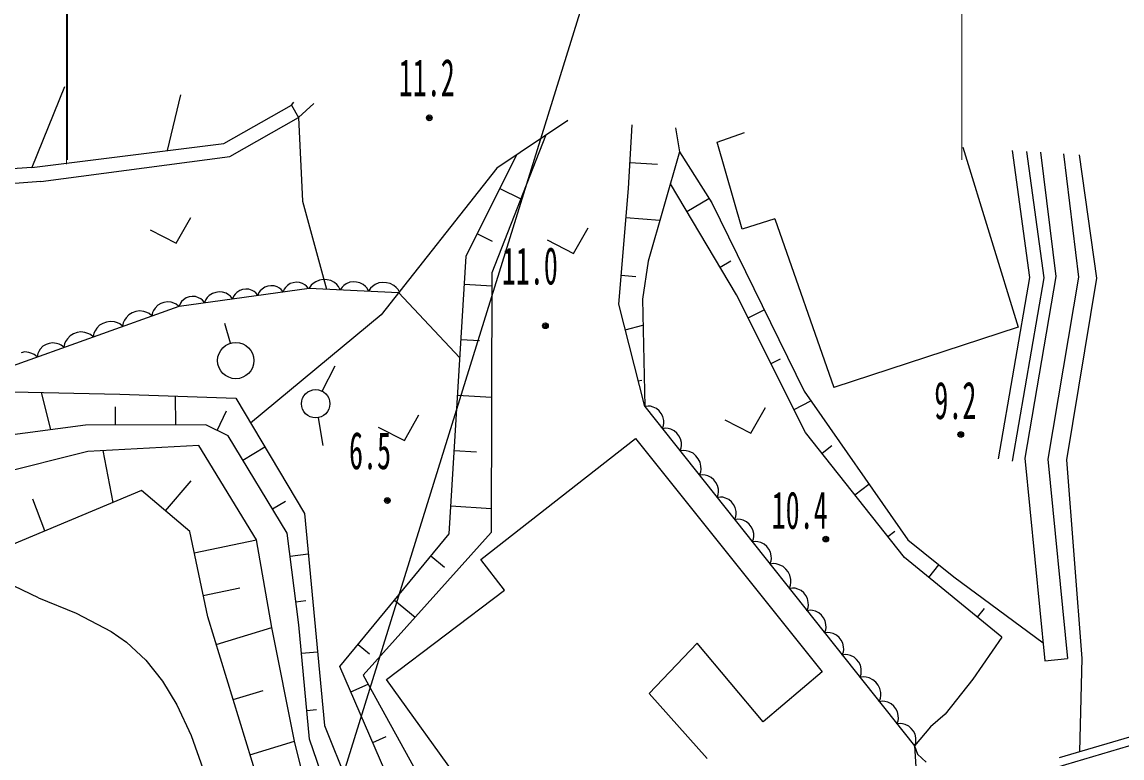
# Model space of a CAD drawing. Units: millimetres, scale not verified. Extents: x 40000 to 680000, y 20000 to 380000.
# Drawn here: x 127310 to 166106, y 299985 to 325955 of the extents above; entities that cross this region are included whole.
import ezdxf
from ezdxf.enums import TextEntityAlignment as Align

# ---------------------------------------------------------------- set-up
doc = ezdxf.new("R2010")
doc.units = ezdxf.units.MM
doc.header["$LTSCALE"] = 1000
for name, color, linetype, lineweight in [('M-BGD', 7, 'Continuous', 25), ('M-STR-HTXT', 7, 'Continuous', 13), ('M-STR-STRC', 7, 'Continuous', 25)]:
    doc.layers.add(name, color=color, linetype=linetype, lineweight=lineweight)
doc.styles.add('ＭＳ ゴシック', font='')
doc.styles.get('ＭＳ ゴシック').set_extended_font_data('MS Gothic')

msp = doc.modelspace()

# ---------------------------------------------------------------- linework, layer by layer
at = {"layer": 'M-BGD'}
for p, q in [((128810, 323663), (127656, 320826)), ((132900, 323389), (132432, 321415)), ((134432, 321662), (136816, 323020)), ((136816, 323020), (136893, 323122)), ((136816, 323020), (137063, 322586)), ((137604, 323074), (137063, 322586)), ((134642, 321206), (137063, 322586)), ((137063, 322586), (137207, 319630)), ((146564, 322474), (144060, 320793)), ((146541, 322459), (146551, 322475)), ((148697, 320079), (148834, 322322)), ((150363, 322220), (150502, 321368)), ((151824, 321720), (152788, 322057)), ((127657, 320826), (134432, 321662)), ((145768, 321940), (143881, 317103)), ((152708, 318643), (151824, 321720)), ((142974, 317688), (144749, 321256)), ((150502, 321368), (149390, 317516)), ((150502, 321368), (151635, 319568)), ((160488, 321541), (162447, 315183)), ((162853, 316936), (162242, 321424)), ((163359, 316927), (162752, 321390)), ((163226, 321358), (163767, 316971)), ((164039, 321303), (164576, 316953)), ((164599, 321266), (165211, 316913)), ((127979, 320321), (134642, 321206)), ((148753, 320997), (149721, 320938)), ((127657, 320826), (122661, 320448)), ((144060, 320793), (139979, 315627)), ((127979, 320321), (122705, 319947)), ((144163, 320078), (144899, 319712)), ((148356, 315995), (148697, 320079)), ((152514, 316325), (150178, 320245)), ((150762, 319265), (151535, 319726)), ((137207, 319630), (138053, 316530)), ((151635, 319568), (154891, 312930)), ((132752, 318147), (133265, 319052)), ((148612, 319058), (149806, 318958)), ((153859, 319005), (152708, 318643)), ((153859, 319005), (155943, 313056)), ((131828, 318622), (132752, 318147)), ((146762, 317792), (147275, 318696)), ((143371, 318485), (143898, 318222)), ((145838, 318267), (146762, 317792)), ((142376, 307898), (142974, 317688)), ((149390, 317516), (149191, 316175)), ((151930, 317305), (152308, 317531)), ((143881, 317103), (143858, 307942)), ((148441, 317016), (148960, 316973)), ((163767, 316971), (162679, 310562)), ((135879, 316601), (135779, 316533)), ((135984, 316634), (135879, 316601)), ((136091, 316648), (135984, 316634)), ((136200, 316645), (136091, 316648)), ((136315, 316606), (136200, 316645)), ((136393, 316563), (136315, 316606)), ((136607, 316592), (136561, 316531)), ((136671, 316655), (136607, 316592)), ((136771, 316723), (136671, 316655)), ((136875, 316756), (136771, 316723)), ((136982, 316770), (136875, 316756)), ((137092, 316767), (136982, 316770)), ((137206, 316728), (137092, 316767)), ((137285, 316685), (137206, 316728)), ((137346, 316639), (137285, 316685)), ((137411, 316557), (137346, 316639)), ((137508, 316667), (137436, 316560)), ((137577, 316729), (137508, 316667)), ((137668, 316791), (137577, 316729)), ((137803, 316850), (137668, 316791)), ((137936, 316866), (137803, 316850)), ((138068, 316859), (137936, 316866)), ((138198, 316831), (138068, 316859)), ((138327, 316759), (138198, 316831)), ((138412, 316688), (138327, 316759)), ((138474, 316619), (138412, 316688)), ((138535, 316506), (138474, 316619)), ((138600, 316603), (138535, 316506)), ((138663, 316660), (138600, 316603)), ((138745, 316716), (138663, 316660)), ((138868, 316770), (138745, 316716)), ((138989, 316784), (138868, 316770)), ((139109, 316778), (138989, 316784)), ((139228, 316752), (139109, 316778)), ((139345, 316687), (139228, 316752)), ((139422, 316623), (139345, 316687)), ((139479, 316560), (139422, 316623)), ((139674, 316626), (139605, 316564)), ((139765, 316688), (139674, 316626)), ((139900, 316747), (139765, 316688)), ((140033, 316763), (139900, 316747)), ((140165, 316756), (140033, 316763)), ((140296, 316728), (140165, 316756)), ((140425, 316655), (140296, 316728)), ((140509, 316585), (140425, 316655)), ((140572, 316516), (140509, 316585)), ((142914, 316709), (143880, 316650)), ((161749, 310541), (162853, 316936)), ((162242, 310456), (163359, 316927)), ((164576, 316953), (163485, 310534)), ((165211, 316913), (164147, 310502)), ((132854, 315933), (137436, 316560)), ((133105, 316221), (133005, 316153)), ((133210, 316254), (133105, 316221)), ((133317, 316268), (133210, 316254)), ((133426, 316265), (133317, 316268)), ((133540, 316226), (133426, 316265)), ((133619, 316183), (133540, 316226)), ((133843, 316230), (133791, 316162)), ((133914, 316300), (133843, 316230)), ((134025, 316376), (133914, 316300)), ((134141, 316412), (134025, 316376)), ((134260, 316428), (134141, 316412)), ((134381, 316424), (134260, 316428)), ((134508, 316381), (134381, 316424)), ((134596, 316333), (134508, 316381)), ((134663, 316281), (134596, 316333)), ((134736, 316190), (134663, 316281)), ((134778, 316287), (134736, 316190)), ((134824, 316348), (134778, 316287)), ((134888, 316411), (134824, 316348)), ((134988, 316479), (134888, 316411)), ((135092, 316512), (134988, 316479)), ((135199, 316526), (135092, 316512)), ((135308, 316523), (135199, 316526)), ((135423, 316484), (135308, 316523)), ((135501, 316440), (135423, 316484)), ((135562, 316394), (135501, 316440)), ((135628, 316312), (135562, 316394)), ((135669, 316409), (135628, 316312)), ((135716, 316470), (135669, 316409)), ((135779, 316533), (135716, 316470)), ((136454, 316516), (136393, 316563)), ((136520, 316435), (136454, 316516)), ((136561, 316531), (136520, 316435)), ((137436, 316560), (140593, 316405)), ((139534, 316457), (139479, 316560)), ((139605, 316564), (139534, 316457)), ((140632, 316403), (140572, 316516)), ((140593, 316405), (142755, 314106)), ((154947, 311476), (152514, 316325)), ((126808, 313769), (132854, 315933)), ((132006, 315863), (131951, 315779)), ((132099, 315960), (132006, 315863)), ((132205, 316019), (132099, 315960)), ((132318, 316059), (132205, 316019)), ((132438, 316081), (132318, 316059)), ((132571, 316065), (132438, 316081)), ((132667, 316035), (132571, 316065)), ((132743, 315999), (132667, 316035)), ((132834, 315925), (132743, 315999)), ((132895, 316029), (132854, 315933)), ((132941, 316090), (132895, 316029)), ((133005, 316153), (132941, 316090)), ((133680, 316137), (133619, 316183)), ((133746, 316055), (133680, 316137)), ((133791, 316162), (133746, 316055)), ((149274, 312388), (148356, 315995)), ((149191, 316175), (149274, 312388)), ((152919, 315517), (153483, 315800)), ((130921, 315428), (130881, 315344)), ((130982, 315520), (130921, 315428)), ((131084, 315626), (130982, 315520)), ((131201, 315691), (131084, 315626)), ((131325, 315736), (131201, 315691)), ((131457, 315760), (131325, 315736)), ((131603, 315742), (131457, 315760)), ((131708, 315710), (131603, 315742)), ((131793, 315670), (131708, 315710)), ((131892, 315588), (131793, 315670)), ((131915, 315703), (131892, 315588)), ((131951, 315779), (131915, 315703)), ((139979, 315627), (135374, 311803)), ((129886, 315057), (129846, 314973)), ((129946, 315149), (129886, 315057)), ((130048, 315256), (129946, 315149)), ((130165, 315321), (130048, 315256)), ((130289, 315365), (130165, 315321)), ((130421, 315389), (130289, 315365)), ((130568, 315371), (130421, 315389)), ((130673, 315339), (130568, 315371)), ((130757, 315299), (130673, 315339)), ((130856, 315218), (130757, 315299)), ((130881, 315344), (130856, 315218)), ((134666, 314621), (134460, 315311)), ((148585, 315093), (149211, 315253)), ((162447, 315183), (155943, 313056)), ((128389, 314632), (128270, 314611)), ((128522, 314616), (128389, 314632)), ((128850, 314686), (128810, 314602)), ((128911, 314778), (128850, 314686)), ((129012, 314885), (128911, 314778)), ((129129, 314950), (129012, 314885)), ((129254, 314995), (129129, 314950)), ((129385, 315018), (129254, 314995)), ((129532, 315001), (129385, 315018)), ((129637, 314968), (129532, 315001)), ((129721, 314928), (129637, 314968)), ((129821, 314847), (129721, 314928)), ((129846, 314973), (129821, 314847)), ((142795, 314751), (143443, 314711)), ((127408, 314311), (127276, 314287)), ((127555, 314293), (127408, 314311)), ((127660, 314261), (127555, 314293)), ((127744, 314221), (127660, 314261)), ((127866, 314254), (127843, 314139)), ((127902, 314330), (127866, 314254)), ((127957, 314414), (127902, 314330)), ((128050, 314511), (127957, 314414)), ((128157, 314570), (128050, 314511)), ((128270, 314611), (128157, 314570)), ((128618, 314587), (128522, 314616)), ((128695, 314550), (128618, 314587)), ((128785, 314476), (128695, 314550)), ((128810, 314602), (128785, 314476)), ((127843, 314139), (127744, 314221)), ((153730, 313901), (154060, 314066)), ((137897, 312929), (138356, 313818)), ((149045, 313290), (149170, 313322)), ((126985, 312910), (130757, 312817)), ((128328, 311571), (127999, 312885)), ((130757, 312817), (134847, 312684)), ((132732, 311739), (132730, 312753)), ((142675, 312793), (143870, 312720)), ((154891, 312930), (158555, 307678)), ((130612, 311735), (130610, 312371)), ((134847, 312684), (137272, 308616)), ((149390, 312403), (149274, 312388)), ((149274, 312388), (158783, 300413)), ((149474, 312394), (149390, 312403)), ((149571, 312368), (149474, 312394)), ((149693, 312312), (149571, 312368)), ((149783, 312230), (149693, 312312)), ((153018, 311443), (153531, 312347)), ((154541, 312285), (155133, 312582)), ((134188, 311545), (134527, 312230)), ((137752, 311992), (137920, 311007)), ((140797, 311186), (141310, 312091)), ((149858, 312136), (149783, 312230)), ((149917, 312030), (149858, 312136)), ((149944, 311898), (149917, 312030)), ((152094, 311917), (153018, 311443)), ((129551, 311733), (124813, 311105)), ((133792, 311740), (129551, 311733)), ((134584, 311349), (133792, 311740)), ((139873, 311661), (140797, 311186)), ((149896, 311605), (149937, 311714)), ((150012, 311620), (149896, 311605)), ((149937, 311714), (149947, 311798)), ((149947, 311798), (149944, 311898)), ((150096, 311610), (150012, 311620)), ((150193, 311585), (150096, 311610)), ((150314, 311528), (150193, 311585)), ((150405, 311447), (150314, 311528)), ((136665, 307918), (134584, 311349)), ((143493, 306995), (148946, 311261)), ((148946, 311261), (155536, 303026)), ((150479, 311353), (150405, 311447)), ((150538, 311246), (150479, 311353)), ((150566, 311115), (150538, 311246)), ((158431, 307060), (154947, 311476)), ((129635, 310800), (124198, 309430)), ((133549, 311017), (129635, 310800)), ((130526, 309006), (130174, 310830)), ((135582, 307685), (133549, 311017)), ((135104, 310491), (135875, 310959)), ((142555, 310835), (143341, 310787)), ((150518, 310822), (150559, 310931)), ((150645, 310838), (150518, 310822)), ((150559, 310931), (150569, 311015)), ((150569, 311015), (150566, 311115)), ((150738, 310828), (150645, 310838)), ((150844, 310800), (150738, 310828)), ((150978, 310738), (150844, 310800)), ((155528, 310740), (155872, 311012)), ((151077, 310648), (150978, 310738)), ((151160, 310544), (151077, 310648)), ((151224, 310428), (151160, 310544)), ((151255, 310283), (151224, 310428)), ((162679, 310562), (163387, 303413)), ((163485, 310534), (164184, 303491)), ((164147, 310502), (164694, 303495)), ((151202, 309960), (151247, 310080)), ((151247, 310080), (151258, 310173)), ((151258, 310173), (151255, 310283)), ((132377, 308703), (133274, 309762)), ((151318, 309975), (151202, 309960)), ((151402, 309966), (151318, 309975)), ((151499, 309940), (151402, 309966)), ((151620, 309884), (151499, 309940)), ((151711, 309802), (151620, 309884)), ((151785, 309708), (151711, 309802)), ((151844, 309602), (151785, 309708)), ((151872, 309471), (151844, 309602)), ((156689, 309268), (157177, 309653)), ((131523, 309425), (119220, 304256)), ((133230, 307980), (131523, 309425)), ((151824, 309177), (151865, 309286)), ((151865, 309286), (151875, 309371)), ((151875, 309371), (151872, 309471)), ((128118, 307995), (127694, 309116)), ((136144, 308775), (136599, 309051)), ((142436, 308877), (143860, 308790)), ((151940, 309192), (151824, 309177)), ((152024, 309183), (151940, 309192)), ((152121, 309157), (152024, 309183)), ((152242, 309101), (152121, 309157)), ((152333, 309019), (152242, 309101)), ((152407, 308925), (152333, 309019)), ((152466, 308819), (152407, 308925)), ((152494, 308687), (152466, 308819)), ((137272, 308616), (137978, 301135)), ((152446, 308394), (152487, 308503)), ((152487, 308503), (152496, 308587)), ((152496, 308587), (152494, 308687)), ((152561, 308409), (152446, 308394)), ((152646, 308400), (152561, 308409)), ((152743, 308374), (152646, 308400)), ((152864, 308317), (152743, 308374)), ((152954, 308236), (152864, 308317)), ((153029, 308142), (152954, 308236)), ((153088, 308036), (153029, 308142)), ((133863, 304962), (133230, 307980)), ((133388, 307225), (135582, 307685)), ((136126, 304590), (135582, 307685)), ((137071, 304687), (136665, 307918)), ((138521, 303211), (142376, 307898)), ((143858, 307942), (139344, 302907)), ((153068, 307611), (153109, 307720)), ((153116, 307904), (153088, 308036)), ((153109, 307720), (153118, 307804)), ((153118, 307804), (153116, 307904)), ((157850, 307796), (158091, 307986)), ((158555, 307678), (160171, 306381)), ((153183, 307626), (153068, 307611)), ((153268, 307616), (153183, 307626)), ((153364, 307591), (153268, 307616)), ((153486, 307534), (153364, 307591)), ((153576, 307453), (153486, 307534)), ((153651, 307359), (153576, 307453)), ((153710, 307252), (153651, 307359)), ((136766, 307110), (137407, 307191)), ((141733, 307117), (142212, 306723)), ((144327, 305905), (143493, 306995)), ((153690, 306828), (153731, 306937)), ((153738, 307121), (153710, 307252)), ((153731, 306937), (153740, 307021)), ((153740, 307021), (153738, 307121)), ((161864, 304252), (158431, 307060)), ((127893, 305642), (125369, 306840)), ((153817, 306844), (153690, 306828)), ((153909, 306834), (153817, 306844)), ((154016, 306806), (153909, 306834)), ((154150, 306744), (154016, 306806)), ((154249, 306654), (154150, 306744)), ((154331, 306550), (154249, 306654)), ((154396, 306433), (154331, 306550)), ((159289, 306358), (159650, 306799)), ((154426, 306289), (154396, 306433)), ((154419, 306086), (154429, 306179)), ((154429, 306179), (154426, 306289)), ((160171, 306381), (163324, 304050)), ((133705, 305716), (134992, 305986)), ((140166, 302756), (144327, 305905)), ((154374, 305966), (154419, 306086)), ((154489, 305981), (154374, 305966)), ((154574, 305972), (154489, 305981)), ((154670, 305946), (154574, 305972)), ((154792, 305890), (154670, 305946)), ((154882, 305808), (154792, 305890)), ((154957, 305714), (154882, 305808)), ((155016, 305608), (154957, 305714)), ((127893, 305642), (129224, 305096)), ((136969, 305495), (137324, 305539)), ((140448, 305555), (141179, 304954)), ((155043, 305476), (155016, 305608)), ((155036, 305292), (155046, 305376)), ((155046, 305376), (155043, 305476)), ((129224, 305096), (130456, 304454)), ((135646, 299127), (133863, 304962)), ((154995, 305183), (155036, 305292)), ((155111, 305198), (154995, 305183)), ((155195, 305189), (155111, 305198)), ((155292, 305163), (155195, 305189)), ((155414, 305107), (155292, 305163)), ((155504, 305025), (155414, 305107)), ((155579, 304931), (155504, 305025)), ((161006, 304954), (161253, 305257)), ((134160, 303989), (136126, 304590)), ((136925, 300581), (136126, 304590)), ((137450, 300654), (137071, 304687)), ((155638, 304825), (155579, 304931)), ((155665, 304693), (155638, 304825)), ((155658, 304509), (155668, 304593)), ((155668, 304593), (155665, 304693)), ((130456, 304454), (130992, 304077)), ((155617, 304400), (155658, 304509)), ((155733, 304415), (155617, 304400)), ((155817, 304405), (155733, 304415)), ((155914, 304380), (155817, 304405)), ((156036, 304323), (155914, 304380)), ((156126, 304242), (156036, 304323)), ((156201, 304148), (156126, 304242)), ((161864, 304252), (160840, 302762)), ((130992, 304077), (131682, 303433)), ((139163, 303993), (139562, 303665)), ((151125, 304040), (149424, 302260)), ((153449, 301258), (151125, 304040)), ((156260, 304041), (156201, 304148)), ((156287, 303910), (156260, 304041)), ((156280, 303726), (156290, 303810)), ((156290, 303810), (156287, 303910)), ((131682, 303433), (132270, 302691)), ((137166, 303679), (137733, 303732)), ((156239, 303617), (156280, 303726)), ((156355, 303632), (156239, 303617)), ((156439, 303622), (156355, 303632)), ((156536, 303597), (156439, 303622)), ((156657, 303540), (156536, 303597)), ((156748, 303459), (156657, 303540)), ((156822, 303365), (156748, 303459)), ((163387, 303413), (164184, 303491)), ((164694, 303495), (164607, 300210)), ((142393, 294293), (138521, 303211)), ((155536, 303026), (153449, 301258)), ((156881, 303258), (156822, 303365)), ((156909, 303127), (156881, 303258)), ((156902, 302943), (156912, 303027)), ((156912, 303027), (156909, 303127)), ((132270, 302691), (132769, 301864)), ((139344, 302907), (143974, 294519)), ((143585, 298007), (140166, 302756)), ((156861, 302834), (156902, 302943)), ((156988, 302850), (156861, 302834)), ((157081, 302840), (156988, 302850)), ((157187, 302812), (157081, 302840)), ((157321, 302749), (157187, 302812)), ((157420, 302660), (157321, 302749)), ((157503, 302556), (157420, 302660)), ((160840, 302762), (159864, 301531)), ((134754, 302044), (135812, 302368)), ((138908, 302320), (139521, 302586)), ((149424, 302260), (151475, 299970)), ((157567, 302439), (157503, 302556)), ((157598, 302295), (157567, 302439)), ((157601, 302185), (157598, 302295)), ((163898, 300000), (171813, 302350)), ((132769, 301864), (133273, 300779)), ((157545, 301972), (157590, 302092)), ((157661, 301987), (157545, 301972)), ((157590, 302092), (157601, 302185)), ((157745, 301978), (157661, 301987)), ((157842, 301952), (157745, 301978)), ((157963, 301896), (157842, 301952)), ((158054, 301814), (157963, 301896)), ((163808, 299660), (171971, 302084)), ((137355, 301662), (137696, 301694)), ((158128, 301720), (158054, 301814)), ((158187, 301614), (158128, 301720)), ((158215, 301482), (158187, 301614)), ((158218, 301382), (158215, 301482)), ((159864, 301531), (159354, 301083)), ((137978, 301135), (140818, 294096)), ((158167, 301189), (158208, 301298)), ((158283, 301204), (158167, 301189)), ((158208, 301298), (158218, 301382)), ((158367, 301194), (158283, 301204)), ((158464, 301169), (158367, 301194)), ((158585, 301113), (158464, 301169)), ((158676, 301031), (158585, 301113)), ((159354, 301083), (158783, 300413)), ((133273, 300779), (133692, 299616)), ((139682, 300536), (140152, 300740)), ((158750, 300937), (158676, 301031)), ((158809, 300831), (158750, 300937)), ((158837, 300699), (158809, 300831)), ((158840, 300599), (158837, 300699)), ((135348, 300100), (136925, 300581)), ((137892, 296642), (136925, 300581)), ((140052, 293038), (137450, 300654)), ((158783, 300413), (158893, 300126)), ((158783, 300413), (158895, 298813)), ((158789, 300406), (158830, 300515)), ((158830, 300515), (158840, 300599)), ((158893, 300126), (159195, 299839))]:
    msp.add_line(p, q, dxfattribs=at)
for centre, radius in [((141676, 322573), 100), ((141676, 322573), 60), ((141676, 322573), 20), ((145771, 315235), 100), ((145771, 315235), 60), ((145771, 315235), 20), ((134849, 314007), 640), ((137667, 312485), 500), ((160420, 311398), 100), ((160420, 311398), 60), ((160420, 311398), 20), ((140196, 309068), 100), ((140196, 309068), 60), ((140196, 309068), 20), ((155659, 307707), 100), ((155659, 307707), 60), ((155659, 307707), 20)]:
    msp.add_circle(centre, radius, dxfattribs=at)
at = {"layer": 'M-STR-HTXT'}
for p, q in [((128912, 321093), (128912, 357795)), ((160454, 357795), (160454, 321093)), ((128879, 352497), (128879, 320939))]:
    msp.add_line(p, q, dxfattribs=at)
at = {"layer": 'M-STR-STRC'}
msp.add_line((148445, 331004), (131924, 277825), dxfattribs=at)

# ---------------------------------------------------------------- texts
at = {"layer": 'M-BGD', "style": 'ＭＳ ゴシック', "width": 0.55}
for s, p in [('11.2', (140598, 322938)), ('11.0', (144233, 316296)), ('9.2', (159488, 311549)), ('6.5', (138844, 309779)), ('10.4', (153750, 307676))]:
    msp.add_text(s, height=1320, dxfattribs=at).set_placement(p, align=Align.BOTTOM_LEFT)

doc.saveas('drawing.dxf')
